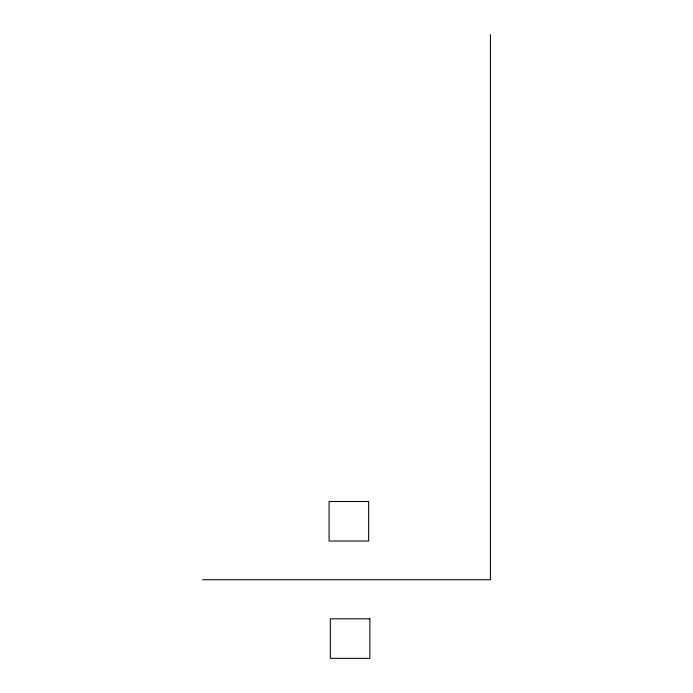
<?xml version="1.0" encoding="UTF-8"?>
<svg xmlns="http://www.w3.org/2000/svg" width="693" height="693" viewBox="0 0 693 693"><rect width="100%" height="100%" fill="white"/><g stroke="black" fill="none" stroke-linecap="round" stroke-linejoin="round"><path stroke-width="1.04" d="M202.581 579.729L490.419 579.729L490.419 34.65M368.641 501.481L329.088 501.481L329.088 541.034L368.641 541.034L368.641 501.481M369.88 618.797L330.327 618.797L330.327 658.35L369.88 658.35L369.88 618.797"/></g></svg>
